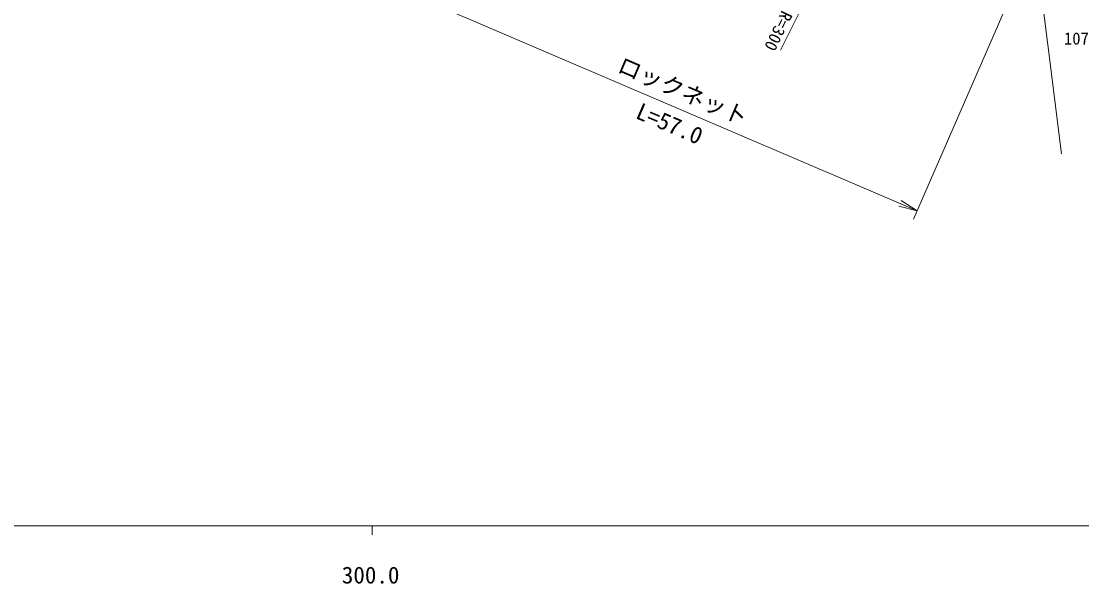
# Model space of a CAD drawing. Units: millimetres, scale not verified. Extents: x 40000 to 680000, y 20000 to 380000.
# Drawn here: x 330029 to 444808, y 198715 to 259612 of the extents above; entities that cross this region are included whole.
import ezdxf
from ezdxf.enums import TextEntityAlignment as Align

# ---------------------------------------------------------------- set-up
doc = ezdxf.new("R2010")
doc.units = ezdxf.units.MM
doc.header["$LTSCALE"] = 1000
for name, color, linetype, lineweight in [('M-BGD', 7, 'Continuous', 13), ('M-STR-HTXT', 7, 'Continuous', 13), ('M-TTL-BAND', 7, 'Continuous', 13)]:
    doc.layers.add(name, color=color, linetype=linetype, lineweight=lineweight)
doc.styles.add('ＭＳ ゴシック', font='')
doc.styles.get('ＭＳ ゴシック').set_extended_font_data('MS Gothic')

# ---------------------------------------------------------------- blocks, each defined once
blk = doc.blocks.new('open_arrow')
at = {"color": 0, "linetype": 'Continuous', "lineweight": -2}
blk.add_lwpolyline([(7.5, 1.25), (0, 0), (7.5, -1.25)], dxfattribs=at)

msp = doc.modelspace()

# ---------------------------------------------------------------- linework, layer by layer
at = {"layer": 'M-BGD'}
msp.add_lwpolyline([(440769, 269762), (439623, 269189), (442602, 245240)], dxfattribs=at)
at = {"layer": 'M-STR-HTXT'}
for p, q in [((425657, 283298), (412201, 256485)), ((441320, 272039), (426592, 238173)), ((374784, 261413), (426985, 239092))]:
    msp.add_line(p, q, dxfattribs=at)
at = {"layer": 'M-TTL-BAND'}
for p, q in [((40000, 205000), (579000, 205000)), ((368000, 205000), (368000, 204000))]:
    msp.add_line(p, q, dxfattribs=at)

# ---------------------------------------------------------------- block references
at = {"layer": 'M-STR-HTXT', "xscale": 267, "yscale": 267, "rotation": 156.8}
msp.add_blockref('open_arrow', (426985, 239092), dxfattribs=at)

# ---------------------------------------------------------------- texts
at = {"layer": 'M-BGD', "style": 'ＭＳ ゴシック'}
msp.add_text('107.2', height=1320, dxfattribs=at).set_placement((445123, 256684), align=Align.BOTTOM_CENTER)
at = {"layer": 'M-STR-HTXT', "style": 'ＭＳ ゴシック'}
msp.add_text('R=300', height=1320, rotation=244.387, dxfattribs=at).set_placement((410060, 256980), align=Align.BOTTOM_RIGHT)
for s, p in [('ロックネット', (401081, 250713)), ('L=57.0', (399628, 247179))]:
    msp.add_text(s, height=1833, rotation=336.849, dxfattribs=at).set_placement(p, align=Align.BOTTOM_CENTER)
at = {"layer": 'M-TTL-BAND', "style": 'ＭＳ ゴシック'}
msp.add_text('300.0', height=1833, dxfattribs=at).set_placement((367844, 198195), align=Align.BOTTOM_CENTER)

doc.saveas('drawing.dxf')
